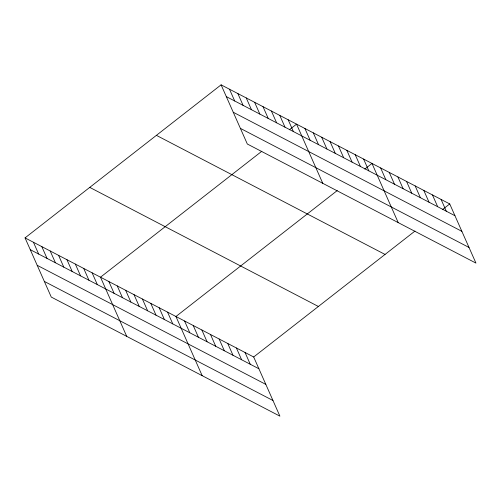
<?xml version="1.0" encoding="UTF-8"?>
<svg xmlns="http://www.w3.org/2000/svg" width="501" height="501" viewBox="0 0 501 501"><rect width="100%" height="100%" fill="white"/><g stroke="black" fill="none" stroke-linecap="round" stroke-linejoin="round"><path stroke-width="0.75" d="M25.05 237.894L253.681 356.988L279.902 416.156L51.271 297.068L25.05 237.894L221.098 84.844L449.729 203.932L475.95 263.106L247.319 144.012L221.098 84.844M261.804 151.271L100.501 277.197L126.715 336.365M289.359 129.759L296.548 124.142L322.769 183.316M337.248 190.568L175.945 316.494L202.166 375.662M364.809 169.056L371.993 163.445L398.214 222.613M253.681 356.988L414.985 231.061M442.54 209.55L449.729 203.932M226.314 96.612L454.946 215.706M233.247 112.255L461.878 231.343M240.386 128.369L469.017 247.463M156.4 135.351L385.031 254.439M89.748 187.387L318.379 306.48M30.267 249.667L258.898 368.755M37.199 265.305L265.831 384.399M44.338 281.424L272.97 400.512M441.093 199.436L446.31 211.203M432.457 194.939L437.674 206.706M423.821 190.436L429.031 202.21M415.179 185.94L420.395 197.707M406.543 181.437L411.759 193.211M397.907 176.941L403.123 188.708M389.271 172.444L394.487 184.211M380.635 167.941L385.845 179.709M363.613 159.08L368.83 170.847M355.228 154.709L360.444 166.482M346.849 150.344L352.059 162.111M338.463 145.979L343.68 157.746M330.078 141.608L335.294 153.381M321.698 137.243L326.909 149.01M313.313 132.878L318.53 144.645M304.927 128.513L310.144 140.28M288.163 119.777L293.379 131.544M279.783 115.412L284.994 127.179M271.398 111.047L276.615 122.814M263.012 106.675L268.229 118.449M254.633 102.31L259.844 114.078M246.248 97.945L251.464 109.713M237.862 93.574L243.079 105.348M229.483 89.209L234.7 100.977M245.045 352.491L250.262 364.258M236.409 347.988L241.62 359.756M227.767 343.492L232.984 355.259M219.131 338.989L224.348 350.763M210.495 334.493L215.712 346.26M201.859 329.996L207.076 341.763M193.223 325.493L198.434 337.261M184.581 320.997L189.798 332.764M167.566 312.129L172.776 323.897M159.18 307.764L164.397 319.532M150.795 303.393L156.011 315.167M142.416 299.028L147.632 310.795M134.03 294.663L139.247 306.43M125.651 290.298L130.861 302.065M117.265 285.927L122.482 297.7M108.88 281.562L114.096 293.329M92.115 272.832L97.332 284.599M83.73 268.461L88.946 280.234M75.35 264.096L80.567 275.863M66.965 259.731L72.182 271.498M58.586 255.36L63.796 267.133M50.2 250.995L55.417 262.762M41.815 246.63L47.031 258.397M33.435 242.265L38.646 254.032"/></g></svg>
